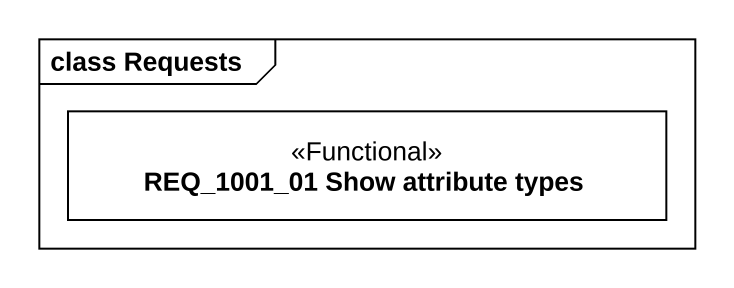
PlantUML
@startuml
mainframe class Requests
hide circle
hide empty members
class "REQ_1001_01 Show attribute types" as REQ_1001_01_Show_attribute <<Functional>>
@enduml
